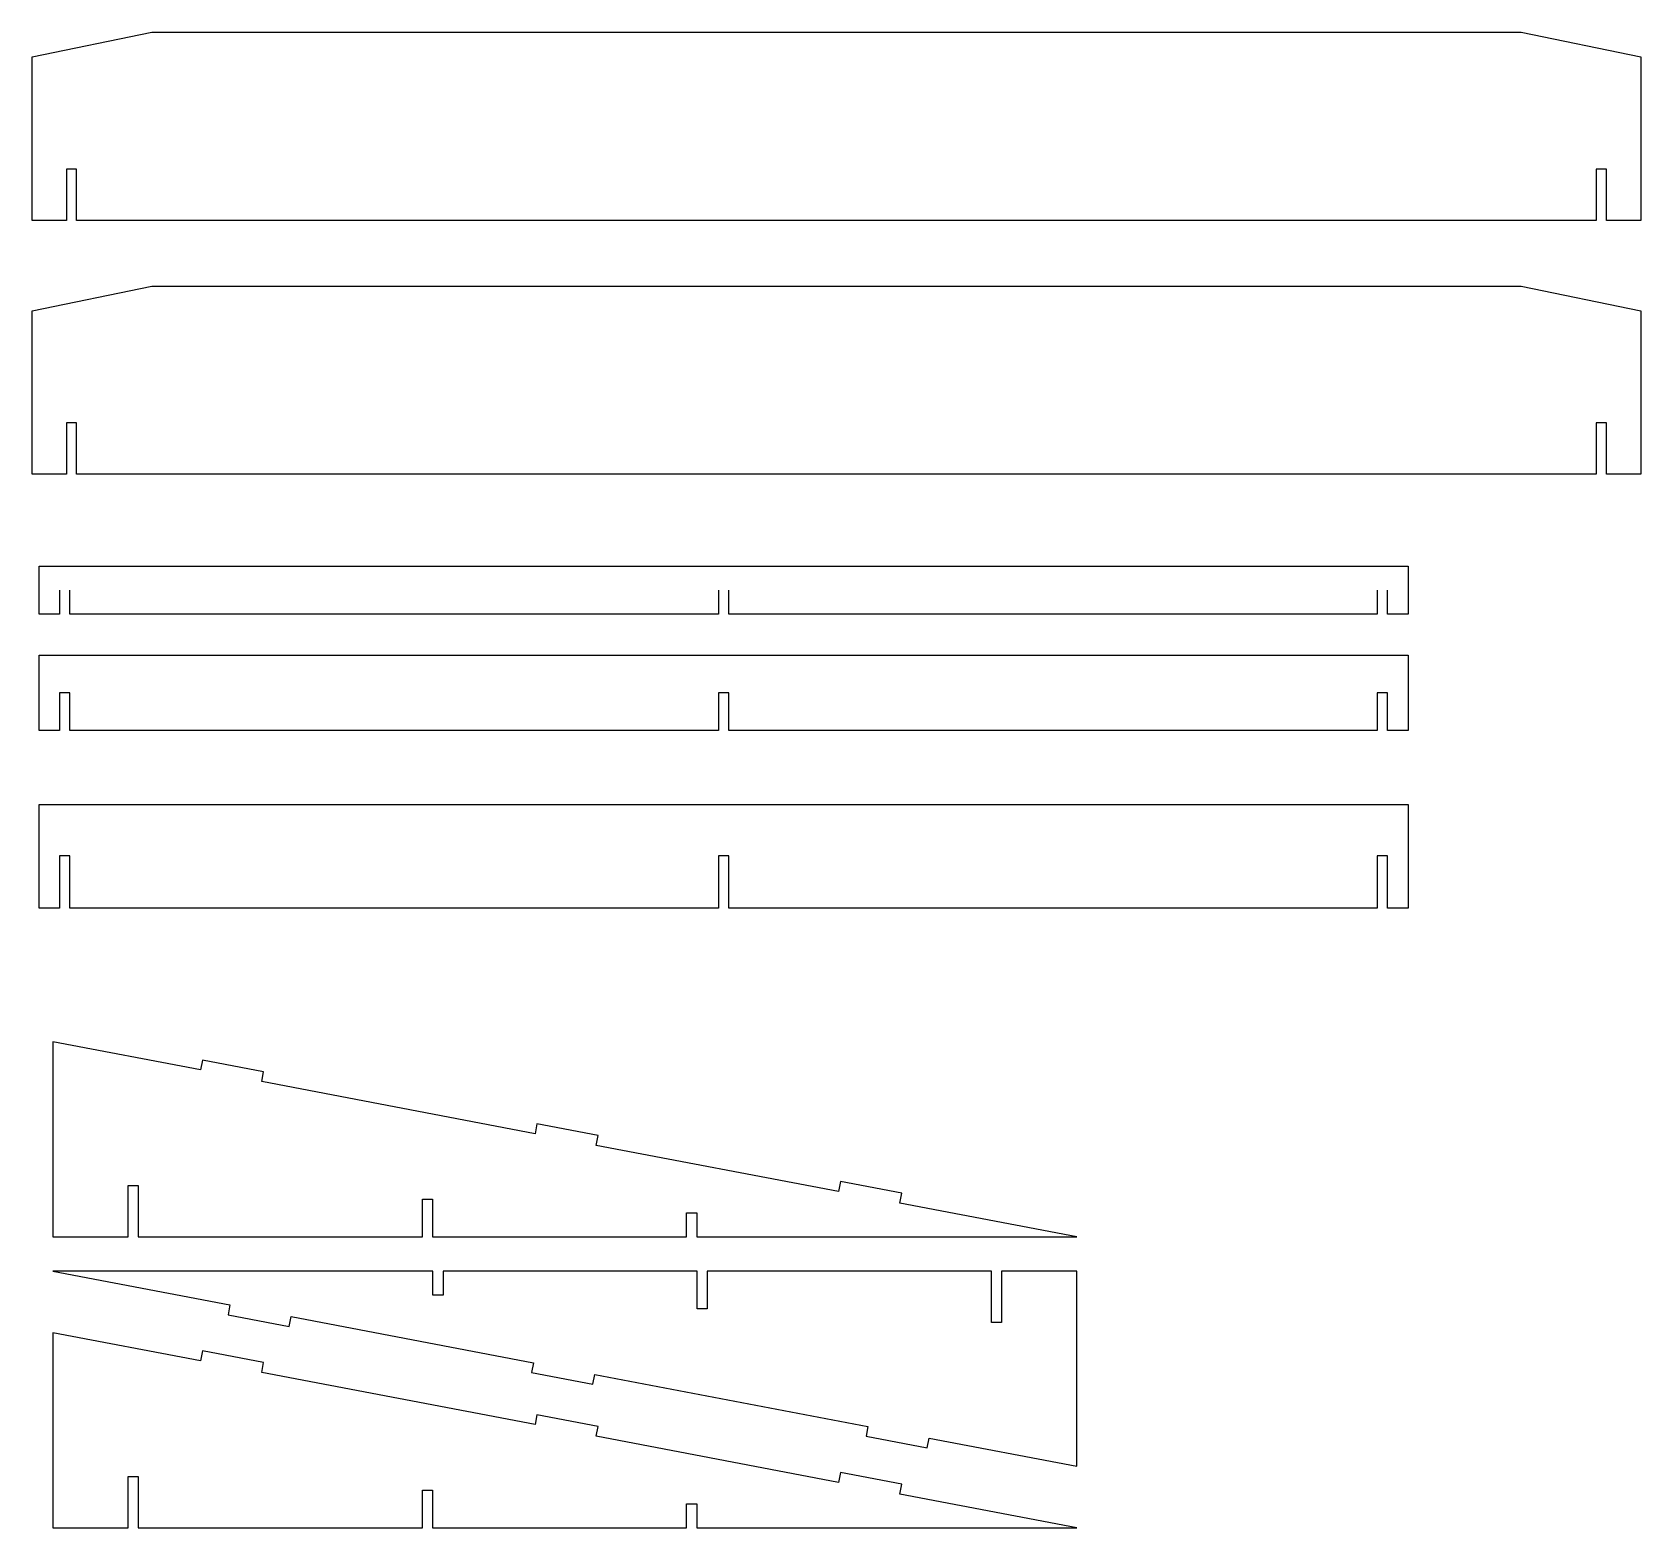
# Model space of a CAD drawing. Header units: millimetres. Extents: x -2060 to -1590, y 599 to 1036.
import ezdxf

# ---------------------------------------------------------------- set-up
doc = ezdxf.new("R2010")
doc.units = ezdxf.units.MM
doc.header["$MEASUREMENT"] = 0
doc.layers.add('Default', color=18, linetype='Continuous', true_color=0x000000)

msp = doc.modelspace()

# ---------------------------------------------------------------- linework, layer by layer
at = {"layer": 'Default'}
for points in [[(-1603.01, 981), (-1825.01, 981), (-2047.01, 981), (-2047.01, 996), (-2050.01, 996), (-2050.01, 981), (-2060.01, 981), (-2060.01, 1028.78), (-2025.01, 1036), (-1825.01, 1036), (-1625.01, 1036), (-1590.01, 1028.78), (-1590.01, 981), (-1600.01, 981), (-1600.01, 996), (-1603.01, 996)], [(-1603.01, 906.83), (-1825.01, 906.83), (-2047.01, 906.83), (-2047.01, 921.83), (-2050.01, 921.83), (-2050.01, 906.83), (-2060.01, 906.83), (-2060.01, 954.61), (-2025.01, 961.83), (-1825.01, 961.83), (-1625.01, 961.83), (-1590.01, 954.61), (-1590.01, 906.83), (-1600.01, 906.83), (-1600.01, 921.83), (-1603.01, 921.83)], [(-1658, 854), (-1658, 832), (-1664, 832), (-1664, 843), (-1667, 843), (-1667, 832), (-1856.5, 832), (-1856.5, 843), (-1859.5, 843), (-1859.5, 832), (-2049, 832), (-2049, 843), (-2052, 843), (-2052, 832), (-2058, 832), (-2058, 854)], [(-2049, 780.09), (-2049, 795.32), (-2052, 795.32), (-2052, 780.09), (-2058, 780.09), (-2058, 810.32), (-1658, 810.32), (-1658, 780.09), (-1664, 780.09), (-1664, 795.32), (-1667, 795.32), (-1667, 780.09), (-1856.5, 780.09), (-1856.5, 795.32), (-1859.5, 795.32), (-1859.5, 780.09)], [(-1865.83, 684), (-1754.75, 684), (-1806.51, 693.86), (-1805.96, 696.75), (-1823.86, 700.16), (-1824.41, 697.27), (-1895.19, 710.75), (-1894.64, 713.65), (-1912.54, 717.06), (-1913.09, 714.16), (-1992.93, 729.37), (-1992.38, 732.26), (-2010.28, 735.67), (-2010.83, 732.78), (-2054, 741), (-2054, 684), (-2032, 684), (-2032, 699), (-2029, 699), (-2029, 684), (-1946, 684), (-1946, 695), (-1943, 695), (-1943, 684), (-1868.83, 684), (-1868.83, 691), (-1865.83, 691)], [(-1942.92, 674), (-2054, 674), (-2002.24, 664.14), (-2002.79, 661.25), (-1984.89, 657.84), (-1984.34, 660.73), (-1913.56, 647.25), (-1914.11, 644.35), (-1896.21, 640.94), (-1895.66, 643.84), (-1815.82, 628.63), (-1816.37, 625.74), (-1798.47, 622.33), (-1797.92, 625.22), (-1754.75, 617), (-1754.75, 674), (-1776.75, 674), (-1776.75, 659), (-1779.75, 659), (-1779.75, 674), (-1862.75, 674), (-1862.75, 663), (-1865.75, 663), (-1865.75, 674), (-1939.92, 674), (-1939.92, 667), (-1942.92, 667)], [(-1865.83, 599), (-1754.75, 599), (-1806.51, 608.86), (-1805.96, 611.75), (-1823.86, 615.16), (-1824.41, 612.27), (-1895.19, 625.75), (-1894.64, 628.65), (-1912.54, 632.06), (-1913.09, 629.16), (-1992.93, 644.37), (-1992.38, 647.26), (-2010.28, 650.67), (-2010.83, 647.78), (-2054, 656), (-2054, 599), (-2032, 599), (-2032, 614), (-2029, 614), (-2029, 599), (-1946, 599), (-1946, 610), (-1943, 610), (-1943, 599), (-1868.83, 599), (-1868.83, 606), (-1865.83, 606)]]:
    msp.add_lwpolyline(points, close=True, dxfattribs=at)
at = {"layer": 'Default', "extrusion": (0, 1, 0)}
for points in [[(2052, -0.1), (2049, -0.15)], [(1859.5, -2.98), (1856.5, -3.03)], [(1667, -5.87), (1664, -5.91)]]:
    msp.add_lwpolyline(points, dxfattribs=at)
at = {"layer": 'Default'}
for points in [[(-1859.5, 873), (-1859.5, 866), (-2049, 866), (-2049, 873)], [(-1667, 873), (-1667, 866), (-1856.5, 866), (-1856.5, 873)]]:
    msp.add_lwpolyline(points, dxfattribs=at)
msp.add_polyline3d([(-2052, 873, -6), (-2052, 866, -6), (-2058, 866, -6), (-2057.96, 880, -0.15), (-1657.96, 880, -0.15), (-1658, 866, -6), (-1664, 866, -6), (-1664, 873, -6)], dxfattribs=at)

doc.saveas('drawing.dxf')
